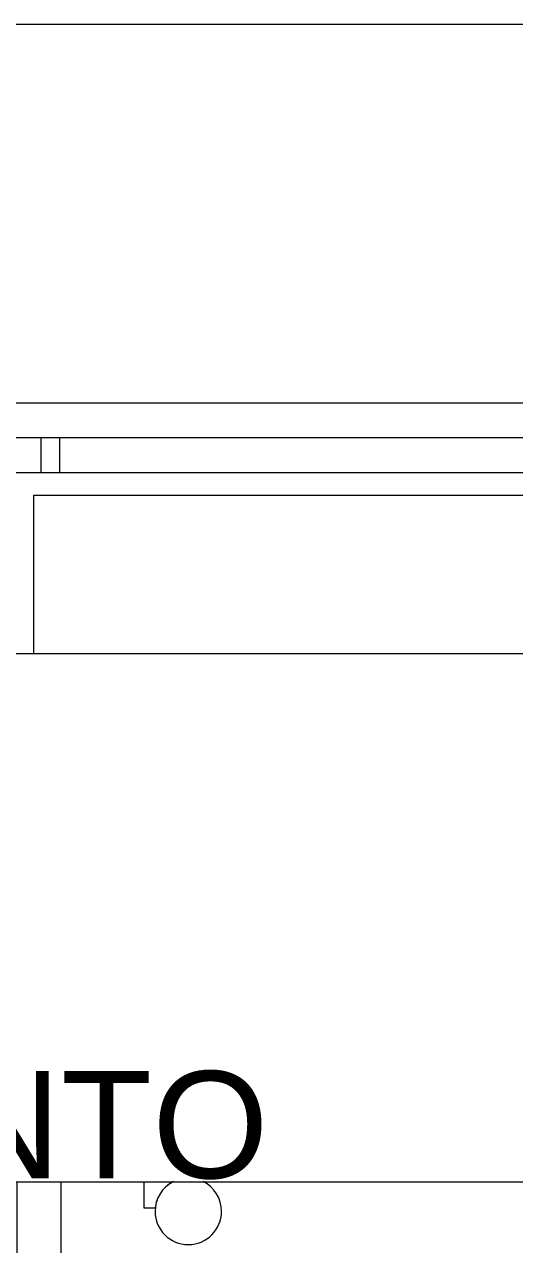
# Model space of a CAD drawing. Header units: inches. Extents: x -6 to 158, y 10 to 161.
# Drawn here: x 20.964 to 21.385, y 32.275 to 33.325 of the extents above; entities that cross this region are included whole.
import ezdxf

# ---------------------------------------------------------------- set-up
doc = ezdxf.new("R2010")
doc.units = ezdxf.units.IN
doc.header["$MEASUREMENT"] = 0
doc.layers.add('I-FURN', color=2, linetype='Continuous', lineweight=9)
doc.layers.add('I-FURN-PNLS', color=2, linetype='Continuous', lineweight=9)
doc.layers.add('TEXTO', color=2, linetype='Continuous')
doc.styles.add('style1', font='micross.ttf')

# ---------------------------------------------------------------- blocks, each defined once
blk = doc.blocks.new('Haworth_Belong-Screen1 - Full Modesty or Structural L Screen 36-425638-Section 1')
at = {"layer": 'I-FURN-PNLS', "color": 251}
for p, q in [((-12506.4, 1062), (-13392.6, 1062)), ((-13400.6, 1054.1), (-13400.6, 460.4)), ((-13400.6, 403.5), (-13400.6, 143.8)), ((-13400.6, 109.6), (-13400.6, 3.2))]:
    blk.add_line(p, q, dxfattribs=at)
for centre, start, end in [((-13392.6, 1054.1), 90, 180), ((-13392.6, 3.2), 180, 195)]:
    blk.add_arc(centre, 7.94, start, end, dxfattribs=at)
blk = doc.blocks.new('Haworth_Chair_Very-Task - Fixed Arms-425630-Section 1')
at = {"layer": 'I-FURN', "color": 251}
for p, q in [((-13281.9, 66.7), (-13281.9, 44.4)), ((-13281.9, 44.4), (-13272.2, 44.4))]:
    blk.add_line(p, q, dxfattribs=at)
for start, end in [(116.5671, 180), (0, 63.4329), (180, 360)]:
    blk.add_arc((-13243.8, 41.3), 28.6, start, end, dxfattribs=at)
for points, knots in [([(-13256.6, 66.8), (-13256.9, 66.7), (-13257.6, 66.3), (-13258.6, 65.7), (-13259.7, 65), (-13260.7, 64.3), (-13261.8, 63.5), (-13262.8, 62.6), (-13263.6, 61.8), (-13264.1, 61.3), (-13264.3, 61.2)], [0.4562585, 0.4562585, 0.4562585, 0.4562585, 0.475, 0.5, 0.525, 0.55, 0.575, 0.6, 0.625, 0.6396045, 0.6396045, 0.6396045, 0.6396045]), ([(-13269.2, 54.4), (-13269.3, 54.2), (-13269.4, 53.8), (-13269.8, 53), (-13270.2, 52), (-13270.7, 50.8), (-13271, 50), (-13271.1, 49.6)], [0.8, 0.8, 0.8, 0.8, 0.8125, 0.825, 0.85, 0.875, 0.9, 0.9, 0.9, 0.9]), ([(-13264.7, 60.7), (-13265, 60.4), (-13265.6, 59.8), (-13266.4, 58.8), (-13267.1, 57.7), (-13267.7, 56.9), (-13267.9, 56.5), (-13268, 56.5)], [0.6514983, 0.6514983, 0.6514983, 0.6514983, 0.675, 0.7, 0.725, 0.75, 0.7540637, 0.7540637, 0.7540637, 0.7540637]), ([(-13271.6, 47.7), (-13271.6, 47.5), (-13271.9, 46.4), (-13272.1, 45.3), (-13272.2, 44.4)], [0.93620926, 0.93620926, 0.93620926, 0.93620926, 0.95, 1, 1, 1, 1])]:
    blk.add_open_spline(points, degree=3, knots=knots, dxfattribs=at)
blk = doc.blocks.new('FIX Haworth_Beside-Storage_Base-Unit_Single-Door-Open-Above - 36_ x Two High-446006-Section 1')
at = {"layer": 'I-FURN-PNLS', "color": 251}
for p, q in [((-13395.8, 736.6), (-12506.4, 736.6)), ((-13395.8, 706.4), (-13395.8, 736.6)), ((-12506.4, 706.4), (-13395.8, 706.4)), ((-13370.4, 676.3), (-13370.4, 706.4)), ((-13354.5, 706.4), (-13354.5, 676.3)), ((-12948.1, 676.3), (-12948.1, 706.4)), ((-12932.3, 706.4), (-12932.3, 676.3)), ((-12525.9, 676.3), (-12525.9, 706.4)), ((-12510, 706.4), (-12510, 676.3)), ((-12506.4, 676.3), (-13395.8, 676.3)), ((-13395.8, 676.3), (-13395.8, 520.7)), ((-13376.8, 657.2), (-12506.4, 657.2)), ((-13376.7, 520.7), (-13376.7, 657.2)), ((-12941.8, 520.7), (-13395.8, 520.7)), ((-13395.8, 520.7), (-13395.8, 66.7)), ((-12941.8, 66.7), (-12941.8, 520.7)), ((-12938.6, 520.7), (-12941.8, 520.7)), ((-12938.6, 520.7), (-12938.6, 66.7)), ((-12506.4, 520.7), (-12938.6, 520.7)), ((-12941.8, 501.6), (-12938.6, 501.6)), ((-12938.6, 85.7), (-12941.8, 85.7)), ((-13395.8, 66.7), (-12941.8, 66.7)), ((-13391.1, 66.7), (-13391.1, 0)), ((-13353, 0), (-13353, 66.7)), ((-12941.8, 66.7), (-12938.6, 66.7)), ((-12938.6, 66.7), (-12506.4, 66.7)), ((-12527.5, 66.7), (-12527.5, 0))]:
    blk.add_line(p, q, dxfattribs=at)

msp = doc.modelspace()

# ---------------------------------------------------------------- block references
at = {"layer": 'I-FURN', "xscale": 0.000999999999999, "yscale": 0.000999999999999, "zscale": 0.000999999999999}
msp.add_blockref('Haworth_Chair_Very-Task - Fixed Arms-425630-Section 1', (34.3484, 32.2625), dxfattribs=at)
at = {"layer": 'I-FURN-PNLS', "xscale": 0.000999999999999, "yscale": 0.000999999999999, "zscale": 0.000999999999999}
for name in ['Haworth_Belong-Screen1 - Full Modesty or Structural L Screen 36-425638-Section 1', 'FIX Haworth_Beside-Storage_Base-Unit_Single-Door-Open-Above - 36_ x Two High-446006-Section 1']:
    msp.add_blockref(name, (34.3484, 32.2625), dxfattribs=at)

# ---------------------------------------------------------------- texts
at = {"layer": 'TEXTO', "style": 'style1'}
msp.add_text('AVITUALLAMIENTO ', height=0.092111, dxfattribs=at).set_placement((19.9797, 32.3323))

doc.saveas('drawing.dxf')
